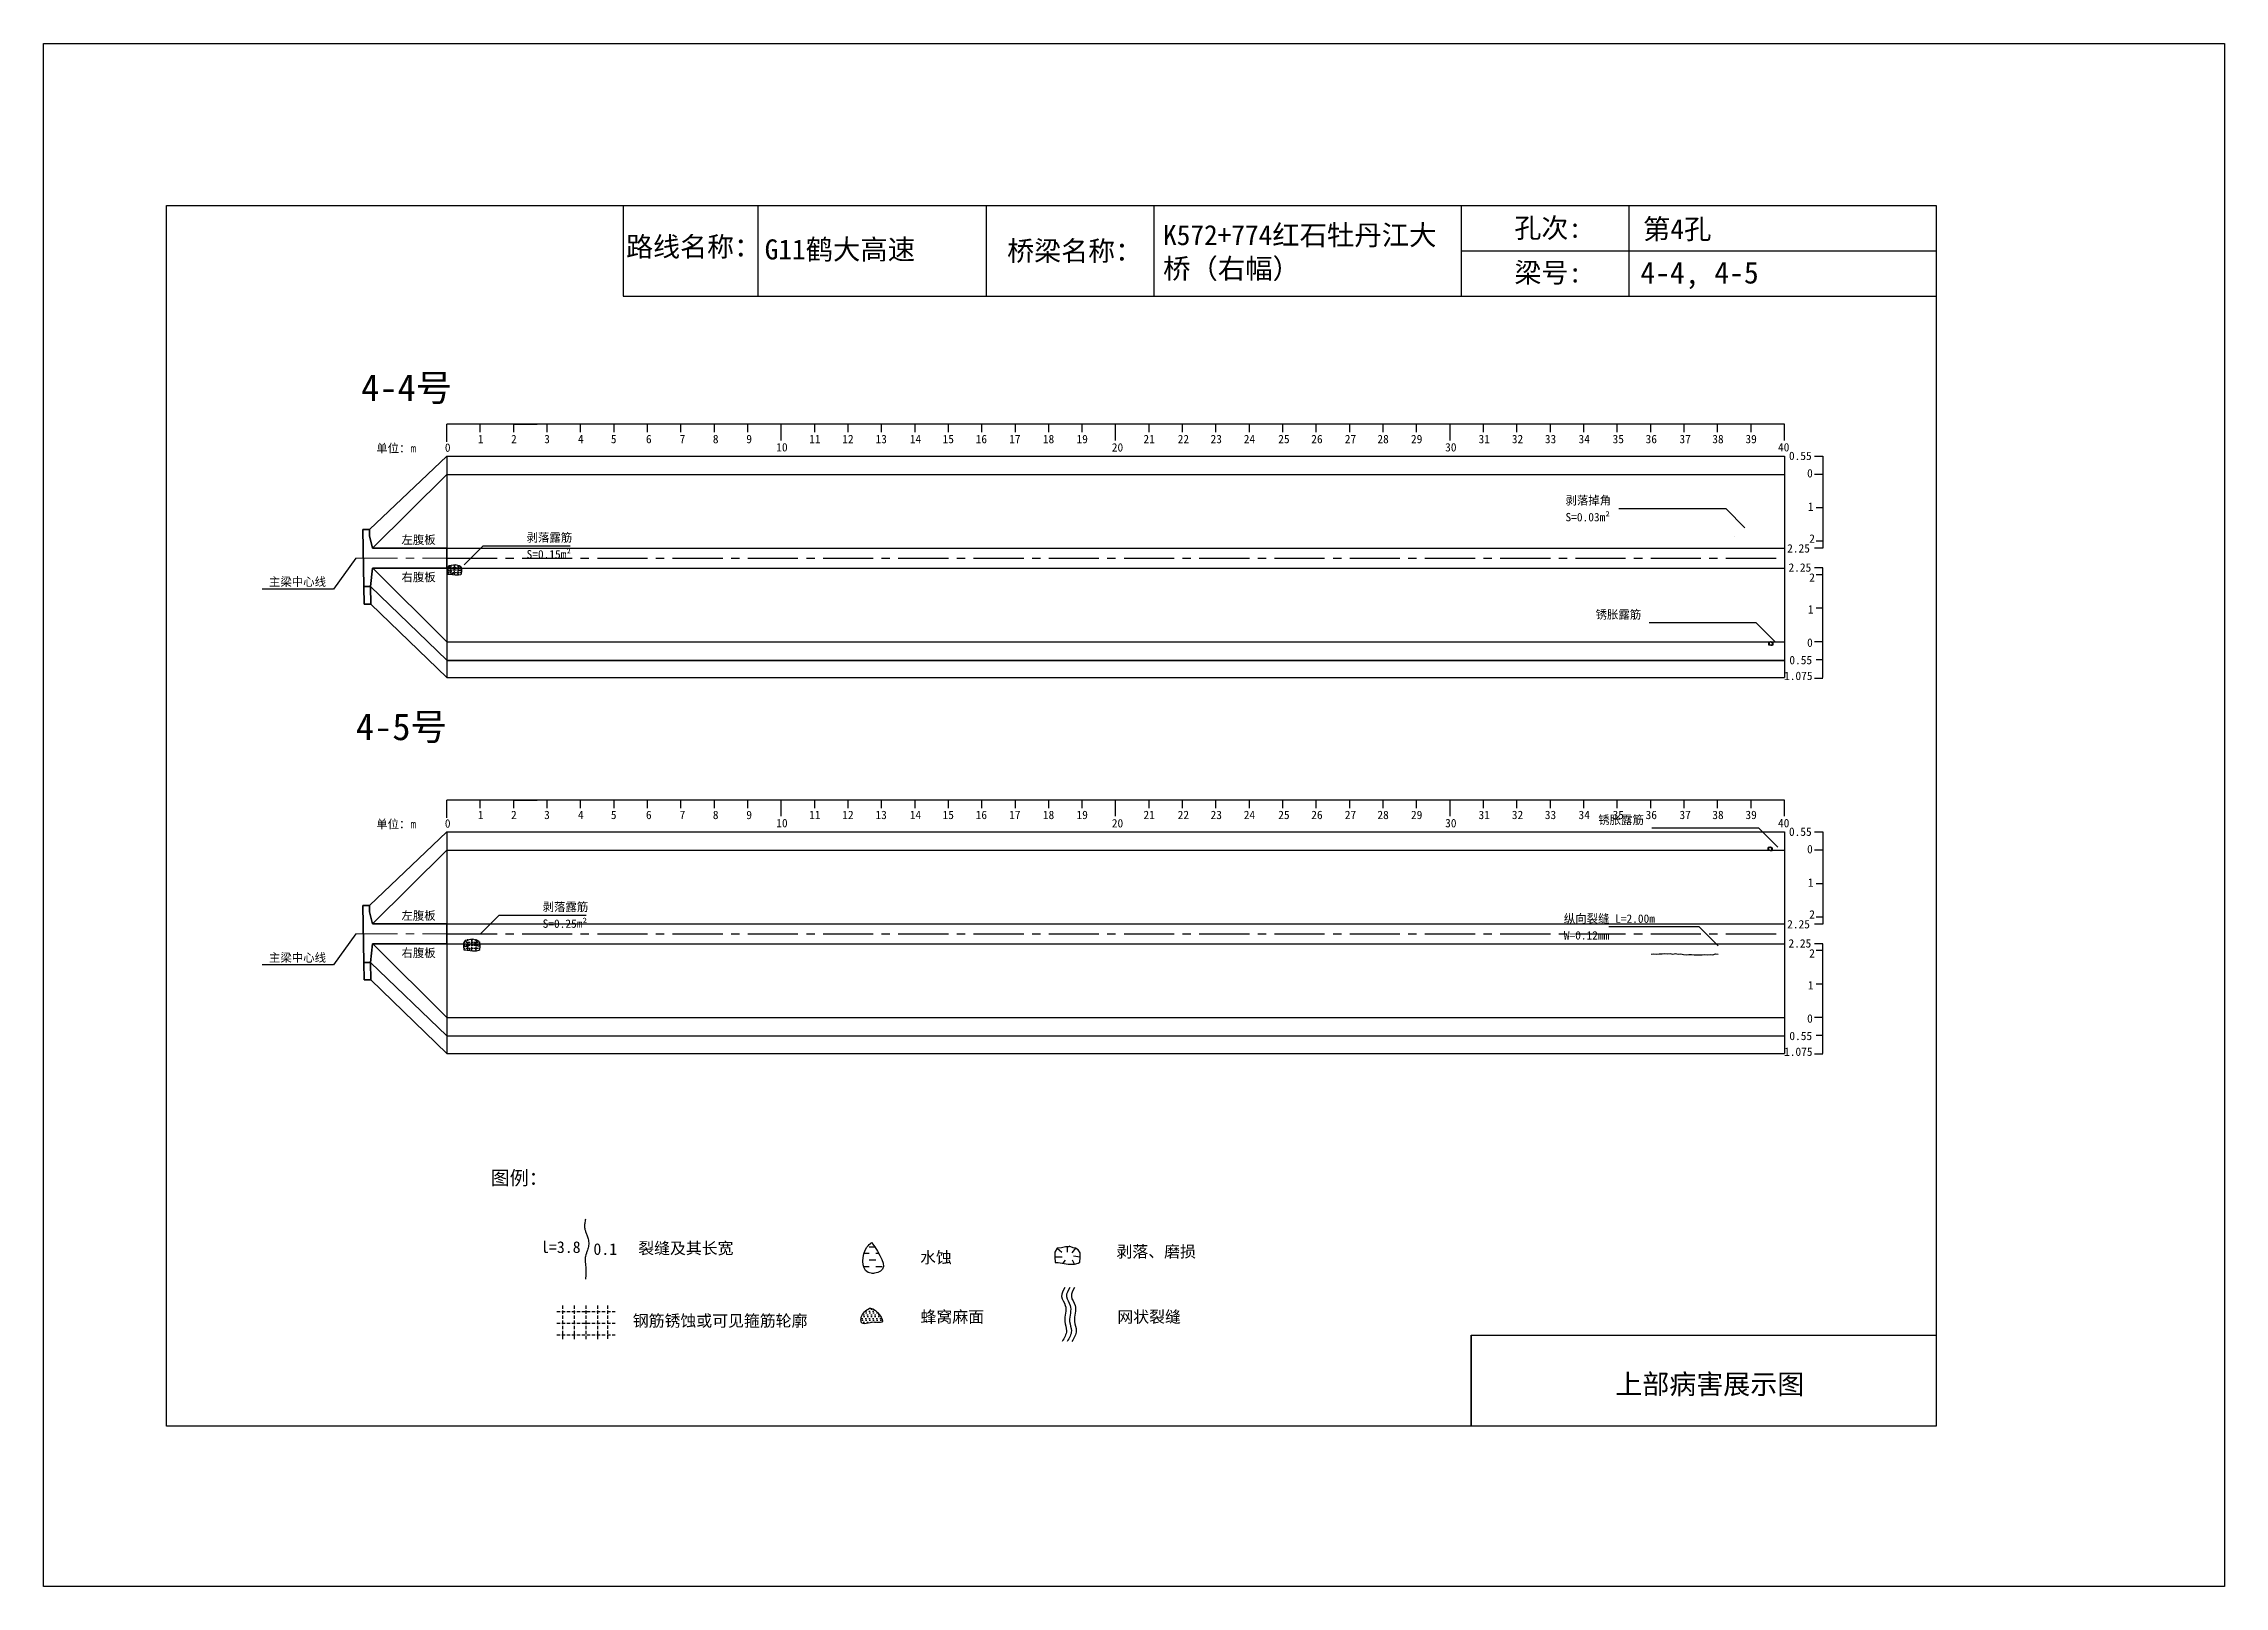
# Model space of a CAD drawing. Header units: millimetres. Extents: x -37 to 615, y -48 to 413.
import ezdxf

# ---------------------------------------------------------------- set-up
doc = ezdxf.new("R2010")
doc.units = ezdxf.units.MM
for name, pattern in [('CENTER', [2, 1.25, -0.25, 0.25, -0.25]), ('CENTER2', [1.125, 0.75, -0.125, 0.125, -0.125]), ('DASHED', [0.75, 0.5, -0.25])]:
    doc.linetypes.add(name, pattern=pattern)
for name, color, linetype in [('加固措施', 7, 'Continuous'), ('图层1', 7, 'Continuous'), ('病害', 5, 'Continuous'), ('轮廓', 3, 'Continuous')]:
    doc.layers.add(name, color=color, linetype=linetype)
doc.layers.add('虚线', color=7, linetype='Continuous', lineweight=30)
doc.styles.get("Standard").update_dxf_attribs({"font": ''})
doc.styles.add('汉字', font='')
doc.styles.get('Standard').set_extended_font_data('SimSun')
doc.styles.get('汉字').set_extended_font_data('SimSun')
pattern_1 = [(0, (-3997.7199, -288.9294), (0.55266586, 1.10533173), [0, -1.10533173])]
pattern_2 = [(0, (-6886.571, -700.7115), (0.55266586, 1.10533173), [0, -1.10533173])]
pattern_3 = [(0, (-3576.1421, -199.0757), (1.9895971, 1.9895971), [1.9895971, -1.9895971])]

# ---------------------------------------------------------------- blocks, each defined once
blk = doc.blocks.new('adfsd')
at = {"lineweight": -2, "ltscale": 0.5}
for p, q in [((1140.897, -3083.694), (1140.936, -3083.729)), ((1140.983, -3083.682), (1140.981, -3083.729)), ((1141.053, -3083.694), (1141.022, -3083.735)), ((1140.876, -3083.768), (1140.94, -3083.769)), ((1140.948, -3083.824), (1140.969, -3083.796)), ((1141.045, -3083.83), (1141.028, -3083.796)), ((1141.094, -3083.772), (1141.036, -3083.763))]:
    blk.add_line(p, q, dxfattribs=at)
blk.add_lwpolyline([(1141, -3083.682), (1140.967, -3083.682), (1140.934, -3083.69), (1140.897, -3083.694), (1140.876, -3083.727), (1140.876, -3083.768), (1140.88, -3083.818), (1140.905, -3083.818), (1140.991, -3083.83), (1141.045, -3083.83), (1141.078, -3083.822), (1141.09, -3083.814), (1141.094, -3083.772), (1141.094, -3083.735), (1141.078, -3083.707), (1141.053, -3083.694), (1141.033, -3083.69), (1141, -3083.678)], dxfattribs=at)
blk = doc.blocks.new('chi')
at = {"color": 0}
for p, q in [((1147.409, -3079.329), (1147.409, -3078.8)), ((1187.409, -3078.8), (1147.409, -3078.8)), ((1148.409, -3079.041), (1148.409, -3078.8)), ((1149.409, -3079.041), (1149.409, -3078.8)), ((1149.409, -3078.8), (1150.109, -3078.8)), ((1150.409, -3079.041), (1150.409, -3078.8)), ((1151.409, -3079.041), (1151.409, -3078.8)), ((1152.409, -3079.041), (1152.409, -3078.8)), ((1153.409, -3079.041), (1153.409, -3078.8)), ((1154.409, -3079.041), (1154.409, -3078.8)), ((1155.409, -3079.041), (1155.409, -3078.8)), ((1156.409, -3079.041), (1156.409, -3078.8)), ((1157.409, -3079.283), (1157.409, -3078.8)), ((1158.409, -3079.041), (1158.409, -3078.8)), ((1159.409, -3079.041), (1159.409, -3078.8)), ((1160.409, -3079.041), (1160.409, -3078.8)), ((1161.409, -3079.041), (1161.409, -3078.8)), ((1162.409, -3079.041), (1162.409, -3078.8)), ((1163.409, -3079.041), (1163.409, -3078.8)), ((1164.409, -3079.041), (1164.409, -3078.8)), ((1165.409, -3079.041), (1165.409, -3078.8)), ((1166.409, -3079.041), (1166.409, -3078.8)), ((1167.409, -3079.283), (1167.409, -3078.8)), ((1168.409, -3079.041), (1168.409, -3078.8)), ((1169.409, -3079.041), (1169.409, -3078.8)), ((1170.409, -3079.041), (1170.409, -3078.8)), ((1171.409, -3079.041), (1171.409, -3078.8)), ((1172.409, -3079.041), (1172.409, -3078.8)), ((1173.409, -3079.041), (1173.409, -3078.8)), ((1174.409, -3079.041), (1174.409, -3078.8)), ((1175.409, -3079.041), (1175.409, -3078.8)), ((1176.409, -3079.041), (1176.409, -3078.8)), ((1177.409, -3079.283), (1177.409, -3078.8)), ((1178.409, -3079.041), (1178.409, -3078.8)), ((1179.409, -3079.041), (1179.409, -3078.8)), ((1180.409, -3079.041), (1180.409, -3078.8)), ((1181.409, -3079.041), (1181.409, -3078.8)), ((1182.409, -3079.041), (1182.409, -3078.8)), ((1183.409, -3079.041), (1183.409, -3078.8)), ((1184.409, -3079.041), (1184.409, -3078.8)), ((1185.409, -3079.041), (1185.409, -3078.8)), ((1186.409, -3079.041), (1186.409, -3078.8)), ((1187.409, -3079.283), (1187.409, -3078.8))]:
    blk.add_line(p, q, dxfattribs=at)
for s, p in [('0', (1147.349, -3079.623)), ('1', (1148.339, -3079.368)), ('2', (1149.328, -3079.368)), ('3', (1150.319, -3079.368)), ('4', (1151.329, -3079.368)), ('5', (1152.313, -3079.368)), ('6', (1153.363, -3079.368)), ('7', (1154.37, -3079.368)), ('8', (1155.363, -3079.368)), ('9', (1156.363, -3079.368)), ('10', (1157.259, -3079.613)), ('11', (1158.242, -3079.368)), ('12', (1159.233, -3079.368)), ('13', (1160.227, -3079.368)), ('14', (1161.252, -3079.368)), ('15', (1162.233, -3079.368)), ('16', (1163.223, -3079.368)), ('17', (1164.224, -3079.368)), ('18', (1165.232, -3079.368)), ('19', (1166.238, -3079.368)), ('20', (1167.294, -3079.617)), ('21', (1168.24, -3079.368)), ('22', (1169.264, -3079.368)), ('23', (1170.247, -3079.368)), ('24', (1171.24, -3079.368)), ('25', (1172.271, -3079.368)), ('26', (1173.258, -3079.368)), ('27', (1174.261, -3079.368)), ('28', (1175.236, -3079.368)), ('29', (1176.24, -3079.368)), ('30', (1177.262, -3079.613)), ('31', (1178.261, -3079.368)), ('32', (1179.256, -3079.368)), ('33', (1180.243, -3079.368)), ('34', (1181.251, -3079.368)), ('35', (1182.269, -3079.368)), ('36', (1183.256, -3079.368)), ('37', (1184.269, -3079.368)), ('38', (1185.251, -3079.368)), ('39', (1186.242, -3079.368)), ('40', (1187.216, -3079.613))]:
    blk.add_text(s, height=0.25).set_placement(p)
blk = doc.blocks.new('kopp')
at = {"color": 0}
for p, q in [((1188.308, -3078.25), (1188.558, -3078.25)), ((1188.558, -3078.25), (1188.558, -3078.8)), ((1188.558, -3078.8), (1188.308, -3078.8)), ((1188.558, -3078.8), (1188.558, -3079.8)), ((1188.558, -3079.8), (1188.358, -3079.8)), ((1188.558, -3079.8), (1188.558, -3079.8)), ((1188.558, -3079.8), (1188.558, -3080.8)), ((1188.558, -3081.009), (1188.308, -3081.009)), ((1188.558, -3080.8), (1188.358, -3080.8)), ((1188.558, -3080.8), (1188.558, -3081.009)), ((1188.558, -3081.592), (1188.308, -3081.592)), ((1188.558, -3081.8), (1188.358, -3081.8)), ((1188.558, -3081.8), (1188.558, -3081.592)), ((1188.558, -3082.8), (1188.558, -3081.8)), ((1188.558, -3082.8), (1188.358, -3082.8)), ((1188.558, -3083.8), (1188.558, -3082.8)), ((1188.558, -3082.8), (1188.558, -3082.8)), ((1188.558, -3083.8), (1188.308, -3083.8)), ((1188.558, -3084.875), (1188.558, -3083.8)), ((1188.558, -3084.338), (1188.358, -3084.338)), ((1188.308, -3084.888), (1188.558, -3084.888))]:
    blk.add_line(p, q, dxfattribs=at)
for s, p in [('0.55', (1187.543, -3078.37)), ('0', (1188.086, -3078.891)), ('1', (1188.109, -3079.89)), ('2', (1188.15, -3080.842)), ('2.25', (1187.49, -3081.135)), ('2.25', (1187.53, -3081.708)), ('2', (1188.15, -3082.006)), ('1', (1188.109, -3082.959)), ('0', (1188.086, -3083.954)), ('0.55', (1187.556, -3084.474)), ('1.075', (1187.398, -3084.946))]:
    blk.add_text(s, height=0.25).set_placement(p)

msp = doc.modelspace()

# ---------------------------------------------------------------- hatches: boundary and pattern name
at = {"layer": '加固措施', "lineweight": -2}
h = msp.add_hatch(dxfattribs=at)
h.set_pattern_fill('DASH', color=256, scale=0.626645)
h.set_pattern_definition(pattern_3)
edge = h.paths.add_edge_path()
edge.add_spline(control_points=[(210.85, 54.88), (210.36, 54.45), (208.03, 52.39), (207.41, 44.9), (216.74, 46.23), (213.29, 51.3), (210.85, 54.88)], knot_values=[0, 0, 0, 0, 3.237042, 15.187225, 21.182779, 35.601669, 35.601669, 35.601669, 35.601669], degree=3, periodic=0)
h = msp.add_hatch(dxfattribs=at)
h.set_pattern_fill('DASH', color=256, scale=0.626645)
h.set_pattern_definition(pattern_3)
edge = h.paths.add_edge_path()
edge.add_spline(control_points=[(210.85, 54.88), (210.36, 54.45), (208.03, 52.39), (207.41, 44.9), (216.74, 46.23), (213.29, 51.3), (210.85, 54.88)], knot_values=[0, 0, 0, 0, 3.237042, 15.187225, 21.182779, 35.601669, 35.601669, 35.601669, 35.601669], degree=3, periodic=0)
h = msp.add_hatch(dxfattribs=at)
h.set_pattern_fill('DOTS', scale=0.696272)
h.set_pattern_definition(pattern_1)
edge = h.paths.add_edge_path()
edge.add_spline(control_points=[(210.19, 35.22), (209.15, 34.51), (207.68, 33.49), (207.52, 29.75), (211, 31.47), (215.72, 30.12), (212.21, 35.3), (210.31, 35.22), (210.19, 35.22)], knot_values=[0, 0, 0, 0, 5.205471, 7.397577, 12.944796, 16.169923, 23.88441, 24.400432, 24.400432, 24.400432, 24.400432], degree=3, periodic=0)
h = msp.add_hatch(dxfattribs=at)
h.set_pattern_fill('DOTS', scale=0.696272)
h.set_pattern_definition(pattern_1)
edge = h.paths.add_edge_path()
edge.add_spline(control_points=[(210.19, 35.22), (209.15, 34.51), (207.68, 33.49), (207.52, 29.75), (211, 31.47), (215.72, 30.12), (212.21, 35.3), (210.31, 35.22), (210.19, 35.22)], knot_values=[0, 0, 0, 0, 5.205471, 7.397577, 12.944796, 16.169923, 23.88441, 24.400432, 24.400432, 24.400432, 24.400432], degree=3, periodic=0)
at = {"layer": '病害', "lineweight": -2}
h = msp.add_hatch(dxfattribs=at)
h.set_pattern_fill('DOTS', color=4, scale=0.696272, style=0)
h.set_pattern_definition(pattern_2)
edge = h.paths.add_edge_path()
edge.add_spline(control_points=[(210.19, 35.22), (209.15, 34.51), (207.68, 33.49), (207.52, 29.75), (211, 31.47), (215.72, 30.12), (212.21, 35.3), (210.31, 35.22), (210.19, 35.22)], knot_values=[0, 0, 0, 0, 1.041094, 1.479515, 2.588959, 3.233985, 4.776882, 4.880086, 4.880086, 4.880086, 4.880086], degree=3, periodic=0)
h = msp.add_hatch(dxfattribs=at)
h.set_pattern_fill('DOTS', color=4, scale=0.696272, style=0)
h.set_pattern_definition(pattern_2)
edge = h.paths.add_edge_path()
edge.add_spline(control_points=[(210.19, 35.22), (209.15, 34.51), (207.68, 33.49), (207.52, 29.75), (211, 31.47), (215.72, 30.12), (212.21, 35.3), (210.31, 35.22), (210.19, 35.22)], knot_values=[0, 0, 0, 0, 1.041094, 1.479515, 2.588959, 3.233985, 4.776882, 4.880086, 4.880086, 4.880086, 4.880086], degree=3, periodic=0)

# ---------------------------------------------------------------- linework, layer by layer
at = {"color": 0, "linetype": 'ByBlock'}
for p, q in [((0, 364.85), (529.17, 364.85)), ((0, 0), (0, 364.85)), ((136.5, 364.85), (136.5, 337.72)), ((245.1, 364.85), (245.1, 337.72)), ((387.13, 364.85), (387.13, 337.72)), ((437.29, 364.79), (437.29, 337.66)), ((529.17, 364.85), (529.17, 0)), ((136.5, 337.72), (529.17, 337.72)), ((390.12, 0), (390.12, 27.12)), ((390.12, 27.12), (529.17, 27.12)), ((529.17, 0), (0, 0))]:
    msp.add_line(p, q, dxfattribs=at)
at = {"color": 0}
for p, q in [((60.65, 267.93), (83.82, 289.93)), ((83.82, 289.93), (83.82, 223.68)), ((83.82, 289.93), (483.82, 289.93)), ((483.82, 289.93), (483.82, 223.68)), ((61.57, 262.43), (83.82, 284.43)), ((83.82, 262.43), (483.82, 262.43)), ((483.82, 262.43), (483.82, 259.43)), ((56.57, 259.43), (49.96, 250.17)), ((61.64, 256.43), (83.82, 234.43)), ((83.82, 256.43), (483.82, 256.43)), ((49.96, 250.17), (28.63, 250.17)), ((60.99, 250.93), (83.82, 228.93)), ((61.09, 245.68), (83.82, 223.68)), ((83.82, 234.43), (483.82, 234.43)), ((83.82, 228.93), (483.82, 228.93)), ((83.82, 228.81), (483.82, 228.81)), ((83.82, 223.68), (483.82, 223.68)), ((60.65, 155.59), (83.82, 177.59)), ((83.82, 177.59), (83.82, 111.34)), ((83.82, 177.59), (483.82, 177.59)), ((483.82, 177.59), (483.82, 111.34)), ((61.57, 150.08), (83.82, 172.09)), ((83.82, 172.09), (483.82, 172.09)), ((83.82, 150.09), (483.82, 150.09)), ((483.82, 150.09), (483.82, 147.09)), ((56.57, 147.09), (49.96, 137.83)), ((61.64, 144.09), (83.82, 122.09)), ((83.82, 144.09), (483.82, 144.09)), ((49.96, 137.83), (28.63, 137.83)), ((60.99, 138.59), (83.82, 116.59)), ((61.09, 133.34), (83.82, 111.34)), ((83.82, 122.09), (483.82, 122.09)), ((83.82, 116.59), (483.82, 116.59)), ((83.82, 111.34), (483.82, 111.34))]:
    msp.add_line(p, q, dxfattribs=at)
msp.add_line((83.82, 284.43), (483.82, 284.43))
at = {"color": 7}
for p, q in [((469, 266), (469, 266)), ((469, 266), (469, 266)), ((469, 266), (469, 266)), ((469, 266), (469, 266)), ((469, 266), (469, 266)), ((469, 266), (469, 266)), ((469, 266), (469, 266)), ((84, 255.62), (85.27, 255.6)), ((84.41, 257.08), (85.19, 256.4)), ((85.42, 254.52), (85.83, 255.07)), ((86.11, 257.32), (86.07, 256.4)), ((87.49, 257.08), (86.87, 256.28)), ((87.33, 254.4), (86.99, 255.07)), ((88.3, 255.54), (87.15, 255.72)), ((479, 233.81), (479.42, 233.8)), ((479.14, 234.29), (479.4, 234.07)), ((479.47, 233.44), (479.61, 233.62)), ((479.7, 234.37), (479.69, 234.07)), ((480.16, 234.29), (479.96, 234.03)), ((480.11, 233.4), (480, 233.62)), ((480.43, 233.78), (480.05, 233.84)), ((478.8, 172.41), (479.22, 172.4)), ((478.94, 172.89), (479.2, 172.67)), ((479.27, 172.04), (479.41, 172.22)), ((479.5, 172.97), (479.49, 172.67)), ((479.96, 172.89), (479.76, 172.63)), ((479.91, 172), (479.8, 172.22)), ((480.23, 172.38), (479.85, 172.44)), ((89.27, 145.11), (90.18, 144.32)), ((91.25, 145.39), (91.21, 144.32)), ((92.86, 145.11), (92.14, 144.18)), ((93.8, 143.32), (92.46, 143.53)), ((88.8, 143.41), (90.27, 143.39)), ((90.45, 142.14), (90.93, 142.78)), ((92.67, 142), (92.28, 142.78))]:
    msp.add_line(p, q, dxfattribs=at)
at = {"color": 1, "linetype": 'CENTER2', "ltscale": 20}
for p, q in [((83.82, 259.43), (483.82, 259.43)), ((83.82, 147.09), (483.82, 147.09))]:
    msp.add_line(p, q, dxfattribs=at)
at = {"color": 1, "linetype": 'DASHED'}
for p, q in [((84, 256.65), (88.3, 256.65)), ((84, 255.9), (88.3, 255.9)), ((84, 255.15), (88.3, 255.15)), ((85.08, 254.4), (85.08, 257.4)), ((86.15, 254.4), (86.15, 257.4)), ((87.23, 254.4), (87.23, 257.4)), ((88.8, 144.62), (93.8, 144.62)), ((88.8, 143.74), (93.8, 143.74)), ((90.05, 142), (90.05, 145.49)), ((91.3, 142), (91.3, 145.49)), ((92.55, 142), (92.55, 145.49)), ((88.8, 142.87), (93.8, 142.87))]:
    msp.add_line(p, q, dxfattribs=at)
at = {"color": 1, "linetype": 'DASHED', "ltscale": 2}
for p, q in [((116.71, 34.25), (134.11, 34.25)), ((116.71, 34.25), (134.11, 34.25)), ((118.45, 35.99), (118.45, 25.55)), ((118.45, 35.99), (118.45, 25.55)), ((121.93, 35.99), (121.93, 25.55)), ((121.93, 35.99), (121.93, 25.55)), ((125.41, 35.99), (125.41, 25.55)), ((125.41, 35.99), (125.41, 25.55)), ((128.89, 35.99), (128.89, 25.55)), ((128.89, 35.99), (128.89, 25.55)), ((131.87, 36.02), (131.87, 25.57)), ((131.87, 36.02), (131.87, 25.57)), ((116.71, 30.77), (134.11, 30.77)), ((116.71, 30.77), (134.11, 30.77)), ((116.71, 27.29), (134.11, 27.29)), ((116.71, 27.29), (134.11, 27.29))]:
    msp.add_line(p, q, dxfattribs=at)
at = {"color": 3, "linetype": 'ByBlock'}
msp.add_lwpolyline([(-36.77, 413.19), (615.38, 413.19), (615.38, -47.93), (-36.77, -47.93)], close=True, dxfattribs=at)
at = {"color": 7}
for points in [[(472, 268.5), (466.34, 274.16), (434.34, 274.16)], [(89, 257.4), (94.66, 263.06), (120.66, 263.06)], [(469, 266), (469, 266), (469, 266), (469, 266), (469, 266), (469, 266), (469, 266), (469, 266), (469, 266), (469, 266), (469, 266), (469, 266), (469, 266), (469, 266), (469, 266), (469, 266), (469, 266), (469, 266)], [(86.43, 257.32), (85.79, 257.32), (85.14, 257.16), (84.41, 257.08), (84, 256.43), (84, 255.62), (84.08, 254.64), (84.57, 254.64), (86.27, 254.4), (87.33, 254.4), (87.98, 254.56), (88.22, 254.72), (88.3, 255.54), (88.3, 256.26), (87.98, 256.83), (87.49, 257.08), (87.08, 257.16), (86.43, 257.4)], [(481, 234.4), (475.34, 240.06), (443.34, 240.06)], [(479.81, 234.37), (479.6, 234.37), (479.38, 234.32), (479.14, 234.29), (479, 234.08), (479, 233.81), (479.03, 233.48), (479.19, 233.48), (479.76, 233.4), (480.11, 233.4), (480.33, 233.45), (480.41, 233.51), (480.43, 233.78), (480.43, 234.02), (480.33, 234.21), (480.16, 234.29), (480.03, 234.32), (479.81, 234.4)], [(481.8, 173), (476.14, 178.66), (444.14, 178.66)], [(479.61, 172.97), (479.4, 172.97), (479.18, 172.92), (478.94, 172.89), (478.8, 172.68), (478.8, 172.41), (478.83, 172.08), (478.99, 172.08), (479.56, 172), (479.91, 172), (480.13, 172.05), (480.21, 172.11), (480.23, 172.38), (480.23, 172.62), (480.13, 172.81), (479.96, 172.89), (479.83, 172.92), (479.61, 173)], [(93.8, 147), (99.46, 152.66), (125.46, 152.66)], [(91.63, 145.39), (90.88, 145.39), (90.12, 145.2), (89.27, 145.11), (88.8, 144.36), (88.8, 143.41), (88.89, 142.28), (89.46, 142.28), (91.44, 142), (92.67, 142), (93.42, 142.19), (93.71, 142.38), (93.8, 143.32), (93.8, 144.17), (93.42, 144.83), (92.86, 145.11), (92.38, 145.2), (91.63, 145.49)], [(464, 143.5), (458.34, 149.16), (431.34, 149.16)], [(444, 141.07), (444.8, 141.13), (445.6, 141.03), (446.4, 141.14), (447.2, 141.11), (448, 141.24), (448.8, 141.16), (449.6, 141.23), (450.4, 141.05), (451.2, 141.2), (452, 141), (452.8, 141.12), (453.6, 140.94), (454.4, 140.87), (455.2, 140.9), (456, 140.93), (456.8, 140.83), (457.6, 140.87), (458.4, 140.85), (459.2, 140.84), (460, 140.89), (460.8, 140.86), (461.6, 140.98), (462.4, 140.88), (463.2, 141.1), (464, 141)]]:
    msp.add_lwpolyline(points, dxfattribs=at)
for points in [[(268.59, 41.36), (268.08, 40.47), (267.03, 38.67), (269.71, 35.55), (267.97, 31.9), (269.63, 28.26), (268.46, 26.35), (267.82, 25.31)], [(268.59, 41.36), (268.08, 40.47), (267.03, 38.67), (269.71, 35.55), (267.97, 31.9), (269.63, 28.26), (268.46, 26.35), (267.82, 25.31)], [(270.07, 41.36), (269.55, 40.47), (268.51, 38.67), (271.18, 35.55), (269.44, 31.9), (271.1, 28.26), (269.94, 26.35), (269.3, 25.31)], [(270.07, 41.36), (269.55, 40.47), (268.51, 38.67), (271.18, 35.55), (269.44, 31.9), (271.1, 28.26), (269.94, 26.35), (269.3, 25.31)], [(271.52, 41.36), (271, 40.47), (269.96, 38.67), (272.63, 35.55), (270.89, 31.9), (272.55, 28.26), (271.39, 26.35), (270.75, 25.31)], [(271.52, 41.36), (271, 40.47), (269.96, 38.67), (272.63, 35.55), (270.89, 31.9), (272.55, 28.26), (271.39, 26.35), (270.75, 25.31)]]:
    msp.add_open_spline(points, degree=3, knots=[0, 0, 0, 0, 2.808133, 5.677796, 10.461234, 13.324406, 16.732801, 16.732801, 16.732801, 16.732801])
at = {"lineweight": -2}
msp.add_open_spline([(210.19, 35.22), (209.15, 34.51), (207.68, 33.49), (207.52, 29.75), (211, 31.47), (215.72, 30.12), (212.21, 35.3), (210.31, 35.22), (210.19, 35.22)], degree=3, knots=[0, 0, 0, 0, 3.624423, 5.150725, 9.013098, 11.258664, 16.630045, 16.989336, 16.989336, 16.989336, 16.989336], dxfattribs=at)
msp.add_open_spline([(210.19, 35.22), (209.15, 34.51), (207.68, 33.49), (207.52, 29.75), (211, 31.47), (215.72, 30.12), (212.21, 35.3), (210.31, 35.22), (210.19, 35.22)], degree=3, knots=[0, 0, 0, 0, 3.624423, 5.150725, 9.013098, 11.258664, 16.630045, 16.989336, 16.989336, 16.989336, 16.989336], dxfattribs=at)
at = {"layer": '加固措施', "lineweight": -2}
msp.add_open_spline([(210.85, 54.88), (210.36, 54.45), (208.03, 52.39), (207.41, 44.9), (216.74, 46.23), (213.29, 51.3), (210.85, 54.88)], degree=3, knots=[0, 0, 0, 0, 2.028466, 9.51698, 13.274057, 22.309569, 22.309569, 22.309569, 22.309569], dxfattribs=at)
msp.add_open_spline([(210.85, 54.88), (210.36, 54.45), (208.03, 52.39), (207.41, 44.9), (216.74, 46.23), (213.29, 51.3), (210.85, 54.88)], degree=3, knots=[0, 0, 0, 0, 2.028466, 9.51698, 13.274057, 22.309569, 22.309569, 22.309569, 22.309569], dxfattribs=at)
at = {"layer": '图层1', "lineweight": -2}
msp.add_open_spline([(125.25, 61.82), (125.22, 61.61), (125.18, 61.39), (125.07, 60.75), (125.02, 60.35), (124.99, 59.78), (125, 59.6), (125.02, 59.31), (125.03, 59.21), (125.06, 59), (125.09, 58.89), (125.19, 58.51), (125.29, 58.21), (125.54, 57.57), (125.69, 57.22), (125.96, 56.46), (126.09, 56.04), (126.21, 55.34), (126.24, 55.06), (126.25, 54.51), (126.23, 54.25), (126.16, 53.74), (126.11, 53.5), (126, 53.03), (125.93, 52.81), (125.76, 52.25), (125.64, 51.93), (125.45, 51.33), (125.36, 51.04), (125.27, 50.66), (125.24, 50.54), (125.21, 50.32), (125.2, 50.23), (125.18, 50.03), (125.17, 49.92), (125.17, 49.54), (125.18, 49.25), (125.23, 48.62), (125.27, 48.29), (125.33, 47.7), (125.35, 47.46), (125.38, 47), (125.39, 46.78), (125.4, 46.36), (125.4, 46.16), (125.39, 45.54), (125.37, 45.14), (125.32, 44.45), (125.3, 44.15), (125.27, 43.85)], degree=3, knots=[0, 0, 0, 0, 0.93103, 0.93103, 2.904338, 2.904338, 3.933552, 3.933552, 4.598026, 4.598026, 5.2625, 5.2625, 6.799065, 6.799065, 8.335629, 8.335629, 9.872194, 9.872194, 10.744529, 10.744529, 11.616864, 11.616864, 12.4892, 12.4892, 13.361535, 13.361535, 14.755665, 14.755665, 16.149795, 16.149795, 16.835641, 16.835641, 17.410365, 17.410365, 17.98509, 17.98509, 19.45733, 19.45733, 20.929571, 20.929571, 21.910052, 21.910052, 22.722819, 22.722819, 23.535585, 23.535585, 25.161117, 25.161117, 26.428502, 26.428502, 26.428502, 26.428502], dxfattribs=at)
msp.add_open_spline([(125.25, 61.82), (125.22, 61.61), (125.18, 61.39), (125.07, 60.75), (125.02, 60.35), (124.99, 59.78), (125, 59.6), (125.02, 59.31), (125.03, 59.21), (125.06, 59), (125.09, 58.89), (125.19, 58.51), (125.29, 58.21), (125.54, 57.57), (125.69, 57.22), (125.96, 56.46), (126.09, 56.04), (126.21, 55.34), (126.24, 55.06), (126.25, 54.51), (126.23, 54.25), (126.16, 53.74), (126.11, 53.5), (126, 53.03), (125.93, 52.81), (125.76, 52.25), (125.64, 51.93), (125.45, 51.33), (125.36, 51.04), (125.27, 50.66), (125.24, 50.54), (125.21, 50.32), (125.2, 50.23), (125.18, 50.03), (125.17, 49.92), (125.17, 49.54), (125.18, 49.25), (125.23, 48.62), (125.27, 48.29), (125.33, 47.7), (125.35, 47.46), (125.38, 47), (125.39, 46.78), (125.4, 46.36), (125.4, 46.16), (125.39, 45.54), (125.37, 45.14), (125.32, 44.45), (125.3, 44.15), (125.27, 43.85)], degree=3, knots=[0, 0, 0, 0, 0.93103, 0.93103, 2.904338, 2.904338, 3.933552, 3.933552, 4.598026, 4.598026, 5.2625, 5.2625, 6.799065, 6.799065, 8.335629, 8.335629, 9.872194, 9.872194, 10.744529, 10.744529, 11.616864, 11.616864, 12.4892, 12.4892, 13.361535, 13.361535, 14.755665, 14.755665, 16.149795, 16.149795, 16.835641, 16.835641, 17.410365, 17.410365, 17.98509, 17.98509, 19.45733, 19.45733, 20.929571, 20.929571, 21.910052, 21.910052, 22.722819, 22.722819, 23.535585, 23.535585, 25.161117, 25.161117, 26.428502, 26.428502, 26.428502, 26.428502], dxfattribs=at)
at = {"layer": '病害', "color": 5}
for p, q in [((136.5, 364.85), (136.5, 337.72)), ((245.1, 364.85), (245.1, 337.72)), ((387.13, 364.85), (387.13, 337.72)), ((529.17, 364.85), (529.17, 337.72)), ((136.5, 337.72), (386.58, 337.72)), ((386.58, 337.72), (529.17, 337.72)), ((390.12, 27.12), (529.17, 27.12)), ((390.12, 27.12), (390.12, 0)), ((529.17, 27.12), (529.17, 0))]:
    msp.add_line(p, q, dxfattribs=at)
at = {"layer": '病害', "color": 0}
for p, q in [((176.83, 364.85), (176.83, 337.72)), ((295.25, 364.85), (295.25, 337.72)), ((387.14, 351.23), (529.17, 351.23))]:
    msp.add_line(p, q, dxfattribs=at)
at = {"layer": '虚线', "linetype": 'CENTER', "lineweight": 18, "ltscale": 10}
for p, q in [((56.57, 259.43), (83.82, 259.43)), ((56.57, 147.09), (83.82, 147.09))]:
    msp.add_line(p, q, dxfattribs=at)
at = {"layer": '轮廓', "color": 5, "lineweight": 35}
for p, q in [((58.99, 250.93), (58.65, 267.93)), ((58.65, 267.93), (60.65, 267.93)), ((60.69, 266.05), (60.65, 267.93)), ((61.57, 262.43), (60.69, 266.05)), ((83.82, 262.43), (61.57, 262.43)), ((83.82, 256.43), (83.82, 262.43)), ((60.99, 250.93), (61.63, 256.43)), ((83.82, 256.43), (61.63, 256.43)), ((58.99, 250.93), (60.99, 250.93)), ((59.09, 245.68), (58.99, 250.93)), ((61.09, 245.68), (60.99, 250.93)), ((59.09, 245.68), (61.09, 245.68)), ((58.99, 138.59), (58.65, 155.59)), ((58.65, 155.59), (60.65, 155.59)), ((60.69, 153.71), (60.65, 155.59)), ((61.57, 150.08), (60.69, 153.71)), ((83.82, 150.08), (61.57, 150.08)), ((83.82, 144.08), (83.82, 150.08)), ((60.99, 138.59), (61.63, 144.09)), ((83.82, 144.09), (61.63, 144.09)), ((58.99, 138.59), (60.99, 138.59)), ((59.09, 133.34), (58.99, 138.59)), ((61.09, 133.34), (60.99, 138.59)), ((59.09, 133.34), (61.09, 133.34))]:
    msp.add_line(p, q, dxfattribs=at)

# ---------------------------------------------------------------- block references
at = {"color": 0}
for name, p, xscale, yscale, zscale in [('chi', (-11390.27, 31087.43), 9.999999999994273, 9.999999999994273, 9.999999999994273), ('kopp', (-11390.27, 31072.43), 9.999999999994273, 9.999999999994273, 9.999999999994273), ('chi', (-11390.27, 30975.09), 9.999999999994273, 9.999999999994273, 9.999999999994273), ('kopp', (-11390.27, 30960.09), 9.999999999994273, 9.999999999994273, 9.999999999994273), ('adfsd', (-39452.38, 107407.64), 34.81359766870787, 34.81359766870787, 34.81359766870787), ('adfsd', (-39452.38, 107407.64), 34.81359766870787, 34.81359766870787, 34.81359766870787)]:
    msp.add_blockref(name, p, dxfattribs=dict(at, xscale=xscale, yscale=yscale, zscale=zscale))

# ---------------------------------------------------------------- texts
for s, p in [('单位：m', (62.7, 290.99)), ('左腹板', (70.24, 263.64)), ('右腹板', (70.24, 252.47)), ('主梁中心线', (30.63, 251.08)), ('单位：m', (62.7, 178.65)), ('左腹板', (70.24, 151.3)), ('主梁中心线', (30.63, 138.73)), ('右腹板', (70.24, 140.13))]:
    msp.add_text(s, height=2.5).set_placement(p)
at = {"color": 7}
for s, p in [('剥落掉角', (418.34, 275.41)), ('S=0.03m²', (418.34, 270.41)), ('剥落露筋', (107.66, 264.31)), ('S=0.15m²', (107.66, 259.31)), ('锈胀露筋', (427.34, 241.31)), ('锈胀露筋', (428.14, 179.91)), ('剥落露筋', (112.46, 153.91)), ('S=0.25m²', (112.46, 148.91)), ('纵向裂缝 L=2.00m', (417.84, 150.41)), ('W=0.12mm', (417.84, 145.41))]:
    msp.add_text(s, height=2.5, dxfattribs=at).set_placement(p)
at = {"linetype": 'ByBlock', "attachment_point": 1, "style": '汉字'}
for s, insert, char_height, width in [('K572+774红石牡丹江大桥（右幅）', (298, 358.97), 6, 87.5474), ('{\\C0;第4孔}', (441.52, 360.78), 6, 77.4135), ('{\\C0;G11鹤大高速}', (178.87, 354.68), 6, 62.8604), ('{\\C0;4-4, 4-5}', (440.75, 347.98), 6.5, 84.1186), ('{\\C0;4-4号}', (58.2, 314.34), 8, 49.3496), ('{\\C0;4-5号}', (56.63, 213.01), 8, 49.3496)]:
    msp.add_mtext(s, dxfattribs=dict(at, insert=insert, char_height=char_height, width=width))
at = {"layer": '图层1', "style": '汉字'}
for s, p in [('孔次:', (403.05, 355.16)), ('路线名称：', (137.42, 349.54)), ('桥梁名称：', (251.38, 348.29)), ('梁号:', (403.08, 341.8)), ('上部病害展示图', (433.23, 9.56))]:
    msp.add_text(s, height=5.918, dxfattribs=at).set_placement(p)
at = {"layer": '图层1', "lineweight": -2, "attachment_point": 1}
for s, insert, char_height in [('图例：', (96.91, 76.23), 4.178), ('图例：', (96.91, 76.23), 4.178), ('l=3.8', (111.98, 55.21), 3.481), ('l=3.8', (111.98, 55.21), 3.481), ('0.1', (127.65, 54.63), 3.481), ('0.1', (127.65, 54.63), 3.481), ('裂缝及其长宽', (141.05, 54.88), 3.481), ('裂缝及其长宽', (141.05, 54.88), 3.481), ('水蚀', (225.33, 52.14), 3.481), ('水蚀', (225.33, 52.14), 3.481), ('剥落、磨损', (284.06, 53.89), 3.481), ('剥落、磨损', (284.06, 53.89), 3.481), ('钢筋锈蚀或可见箍筋轮廓', (139.42, 33.21), 3.4814), ('钢筋锈蚀或可见箍筋轮廓', (139.42, 33.21), 3.4814), ('蜂窝麻面', (225.48, 34.38), 3.481), ('蜂窝麻面', (225.48, 34.38), 3.481), ('网状裂缝', (284.32, 34.39), 3.481), ('网状裂缝', (284.32, 34.39), 3.481)]:
    msp.add_mtext(s, dxfattribs=dict(at, insert=insert, char_height=char_height))

doc.saveas('drawing.dxf')
